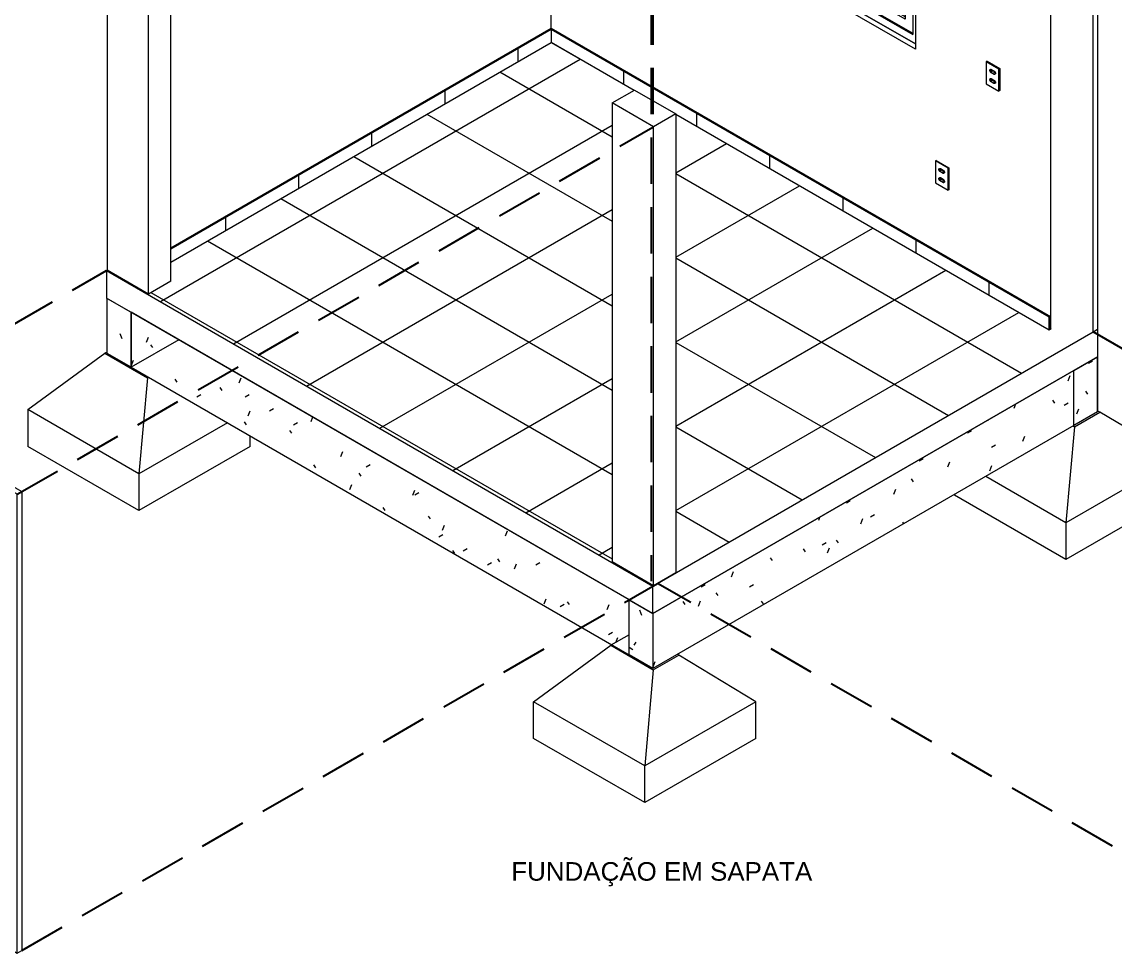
# Model space of a CAD drawing. Header units: inches. Extents: x -413 to -271, y -70 to 27.
# Drawn here: x -288.91 to -283.02, y -20.37 to -15.35 of the extents above; entities that cross this region are included whole.
import ezdxf

# ---------------------------------------------------------------- set-up
doc = ezdxf.new("R2010")
doc.units = ezdxf.units.IN
doc.header["$MEASUREMENT"] = 0
doc.linetypes.add('HIDDEN', pattern=[0.375, 0.25, -0.125])
doc.layers.add('AR-ALV-CRT', color=4, linetype='Continuous')
doc.layers.add('PROJECÃO', color=1, linetype='HIDDEN')
for name, color, linetype, lineweight in [('Dispositivos elétricos', 7, 'Continuous', 20), ('Fundações estruturais', 7, 'Continuous', 9), ('Janelas', 7, 'Continuous', 9), ('Padrão de superfície', 7, 'Continuous', 20), ('Paredes', 7, 'Continuous', 20), ('Pilares estruturais', 7, 'Continuous', 20), ('Pisos', 7, 'Continuous', 20), ('Quadro estrutural', 7, 'Continuous', 20)]:
    doc.layers.add(name, color=color, linetype=linetype, lineweight=lineweight)
doc.styles.add('Arial', font='ARIALUNI.ttf')

# ---------------------------------------------------------------- blocks, each defined once
blk = doc.blocks.new('viga - Viga concreto 15x30cm-2518533-ISOMÉTRICA')
at = {"layer": 'Quadro estrutural', "true_color": 0xc0c0c0}
h = blk.add_hatch(dxfattribs=at)
h.set_pattern_fill('FP_2', color=9, style=0, pattern_type=2)
h.set_pattern_definition([(330, (31543.71, 20819.48), (431.052, -124.434), [20.532, -352.771, -2364.247]), (330, (31543.71, 20819.48), (431.052, -124.434), [-373.302, 20.532, -352.771, -1990.945]), (330, (31543.71, 20819.48), (431.052, -124.434), [-746.604, 20.532, -726.073, -1244.341]), (330, (31543.71, 20819.48), (431.052, -124.434), [-1493.209, 20.532, -352.771, -871.039]), (330, (31543.71, 20819.48), (431.052, -124.434), [-1866.511, 20.532, -228.337, -622.17]), (330, (31543.71, 20819.48), (431.052, -124.434), [-2115.379, 20.532, -601.639]), (111.206, (31705.36, 20788.37), (-308.8514, 547.15144), [24.578, -422.296, -2830.205]), (111.206, (31705.36, 20788.37), (-308.8514, 547.15144), [-446.875, 24.578, -422.296, -2383.331]), (111.206, (31705.36, 20788.37), (-308.8514, 547.15144), [-893.749, 24.578, -869.171, -1489.582]), (111.206, (31705.36, 20788.37), (-308.8514, 547.15144), [-1787.498, 24.578, -422.296, -1042.707]), (111.206, (31705.36, 20788.37), (-308.8514, 547.15144), [-2234.373, 24.578, -273.338, -744.791]), (111.206, (31705.36, 20788.37), (-308.8514, 547.15144), [-2532.289, 24.578, -720.213]), (234.896, (31759.24, 21006.13), (-122.2017, -422.7165), [15.46, -265.631, -1780.244]), (234.896, (31759.24, 21006.13), (-122.2017, -422.7165), [-281.091, 15.46, -265.631, -1499.153]), (234.896, (31759.24, 21006.13), (-122.2017, -422.7165), [-562.182, 15.46, -546.722, -936.971]), (234.896, (31759.24, 21006.13), (-122.2017, -422.7165), [-1124.365, 15.46, -265.631, -655.879]), (234.896, (31759.24, 21006.13), (-122.2017, -422.7165), [-1405.456, 15.46, -171.934, -468.485]), (234.896, (31759.24, 21006.13), (-122.2017, -422.7165), [-1592.85, 15.46, -453.025])])
h.paths.add_polyline_path([(24516.4, 13612.7), (24516.4, 13857.6), (24410.4, 13918.9), (24410.4, 13673.9), (24450, 13651)])
h = blk.add_hatch(dxfattribs=at)
h.set_pattern_fill('FP_3', color=9, style=0, pattern_type=2)
h.set_pattern_definition([(30, (20599.07, 22614.98), (431.052, 373.302), [20.532, -352.771, -2364.247]), (30, (20599.07, 22614.98), (431.052, 373.302), [-373.302, 20.532, -352.771, -1990.945]), (30, (20599.07, 22614.98), (431.052, 373.302), [-746.604, 20.532, -726.073, -1244.341]), (30, (20599.07, 22614.98), (431.052, 373.302), [-1493.209, 20.532, -352.771, -871.039]), (30, (20599.07, 22614.98), (431.052, 373.302), [-1866.511, 20.532, -228.337, -622.17]), (30, (20599.07, 22614.98), (431.052, 373.302), [-2115.379, 20.532, -601.639]), (125.104, (20760.72, 22770.52), (-308.8519, 190.5196), [15.46, -265.631, -1780.244]), (125.104, (20760.72, 22770.52), (-308.8519, 190.5196), [-281.091, 15.46, -265.631, -1499.153]), (125.104, (20760.72, 22770.52), (-308.8519, 190.5196), [-562.182, 15.46, -546.722, -936.971]), (125.104, (20760.72, 22770.52), (-308.8519, 190.5196), [-1124.365, 15.46, -265.631, -655.879]), (125.104, (20760.72, 22770.52), (-308.8519, 190.5196), [-1405.456, 15.46, -171.934, -468.485]), (125.104, (20760.72, 22770.52), (-308.8519, 190.5196), [-1592.85, 15.46, -453.025]), (248.794, (20814.6, 23050.5), (-122.2006, -563.822), [24.578, -422.296, -2830.205]), (248.794, (20814.6, 23050.5), (-122.2006, -563.822), [-446.875, 24.578, -422.296, -2383.331]), (248.794, (20814.6, 23050.5), (-122.2006, -563.822), [-893.749, 24.578, -869.171, -1489.582]), (248.794, (20814.6, 23050.5), (-122.2006, -563.822), [-1787.498, 24.578, -422.296, -1042.707]), (248.794, (20814.6, 23050.5), (-122.2006, -563.822), [-2234.373, 24.578, -273.338, -744.791]), (248.794, (20814.6, 23050.5), (-122.2006, -563.822), [-2532.289, 24.578, -720.213])])
h.paths.add_polyline_path([(24516.4, 13612.7), (24728.6, 13735.1), (24516.4, 13857.6), (24516.4, 13651)])
at = {"layer": 'Quadro estrutural'}
for p, q in [((24410.4, 13918.9), (24516.4, 13857.6)), ((24410.4, 13673.9), (24410.4, 13918.9)), ((24516.4, 13612.7), (24516.4, 13857.6)), ((24728.6, 13735.1), (24516.4, 13612.7)), ((24516.4, 13612.7), (24410.4, 13673.9))]:
    blk.add_line(p, q, dxfattribs=at)
blk = doc.blocks.new('viga - Viga concreto 15x30cm-2512793-ISOMÉTRICA')
at = {"layer": 'Quadro estrutural'}
for p, q in [((28711, 13598), (28817.1, 13659.2)), ((28817.1, 13659.2), (28817.1, 13414.3)), ((28711, 13353), (28711, 13598)), ((28817.1, 13414.3), (28711, 13353))]:
    blk.add_line(p, q, dxfattribs=at)
blk = doc.blocks.new('viga - Viga concreto 15x30cm-2518534-ISOMÉTRICA')
at = {"layer": 'Quadro estrutural', "true_color": 0xc0c0c0}
h = blk.add_hatch(dxfattribs=at)
h.set_pattern_fill('FP_4', color=9, style=0, pattern_type=2)
h.set_pattern_definition([(30, (23910.42, 20128.6), (431.052, 373.302), [20.532, -352.771, -2364.247]), (30, (23910.42, 20128.6), (431.052, 373.302), [-373.302, 20.532, -352.771, -1990.945]), (30, (23910.42, 20128.6), (431.052, 373.302), [-746.604, 20.532, -726.073, -1244.341]), (30, (23910.42, 20128.6), (431.052, 373.302), [-1493.209, 20.532, -352.771, -871.039]), (30, (23910.42, 20128.6), (431.052, 373.302), [-1866.511, 20.532, -228.337, -622.17]), (30, (23910.42, 20128.6), (431.052, 373.302), [-2115.379, 20.532, -601.639]), (125.104, (24072.06, 20284.14), (-308.8519, 190.5196), [15.46, -265.631, -1780.244]), (125.104, (24072.06, 20284.14), (-308.8519, 190.5196), [-281.091, 15.46, -265.631, -1499.153]), (125.104, (24072.06, 20284.14), (-308.8519, 190.5196), [-562.182, 15.46, -546.722, -936.971]), (125.104, (24072.06, 20284.14), (-308.8519, 190.5196), [-1124.365, 15.46, -265.631, -655.879]), (125.104, (24072.06, 20284.14), (-308.8519, 190.5196), [-1405.456, 15.46, -171.934, -468.485]), (125.104, (24072.06, 20284.14), (-308.8519, 190.5196), [-1592.85, 15.46, -453.025]), (248.794, (24125.95, 20564.12), (-122.2006, -563.822), [24.578, -422.296, -2830.205]), (248.794, (24125.95, 20564.12), (-122.2006, -563.822), [-446.875, 24.578, -422.296, -2383.331]), (248.794, (24125.95, 20564.12), (-122.2006, -563.822), [-893.749, 24.578, -869.171, -1489.582]), (248.794, (24125.95, 20564.12), (-122.2006, -563.822), [-1787.498, 24.578, -422.296, -1042.707]), (248.794, (24125.95, 20564.12), (-122.2006, -563.822), [-2234.373, 24.578, -273.338, -744.791]), (248.794, (24125.95, 20564.12), (-122.2006, -563.822), [-2532.289, 24.578, -720.213])])
h.paths.add_polyline_path([(24516.4, 13612.7), (26732.5, 12333.2), (26732.5, 12578.2), (24516.4, 13857.6)])
h = blk.add_hatch(dxfattribs=at)
h.set_pattern_fill('FP_4', color=9, style=0, pattern_type=2)
h.set_pattern_definition([(30, (22921.21, 21274.29), (431.052, 373.302), [20.532, -352.771, -2364.247]), (30, (22921.21, 21274.29), (431.052, 373.302), [-373.302, 20.532, -352.771, -1990.945]), (30, (22921.21, 21274.29), (431.052, 373.302), [-746.604, 20.532, -726.073, -1244.341]), (30, (22921.21, 21274.29), (431.052, 373.302), [-1493.209, 20.532, -352.771, -871.039]), (30, (22921.21, 21274.29), (431.052, 373.302), [-1866.511, 20.532, -228.337, -622.17]), (30, (22921.21, 21274.29), (431.052, 373.302), [-2115.379, 20.532, -601.639]), (125.104, (23082.86, 21429.84), (-308.8519, 190.5196), [15.46, -265.631, -1780.244]), (125.104, (23082.86, 21429.84), (-308.8519, 190.5196), [-281.091, 15.46, -265.631, -1499.153]), (125.104, (23082.86, 21429.84), (-308.8519, 190.5196), [-562.182, 15.46, -546.722, -936.971]), (125.104, (23082.86, 21429.84), (-308.8519, 190.5196), [-1124.365, 15.46, -265.631, -655.879]), (125.104, (23082.86, 21429.84), (-308.8519, 190.5196), [-1405.456, 15.46, -171.934, -468.485]), (125.104, (23082.86, 21429.84), (-308.8519, 190.5196), [-1592.85, 15.46, -453.025]), (248.794, (23136.74, 21709.81), (-122.20064, -563.822), [24.578, -422.296, -2830.205]), (248.794, (23136.74, 21709.81), (-122.20064, -563.822), [-446.875, 24.578, -422.296, -2383.331]), (248.794, (23136.74, 21709.81), (-122.20064, -563.822), [-893.749, 24.578, -869.171, -1489.582]), (248.794, (23136.74, 21709.81), (-122.20064, -563.822), [-1787.498, 24.578, -422.296, -1042.707]), (248.794, (23136.74, 21709.81), (-122.20064, -563.822), [-2234.373, 24.578, -273.338, -744.791]), (248.794, (23136.74, 21709.81), (-122.20064, -563.822), [-2532.289, 24.578, -720.213])])
h.paths.add_polyline_path([(26838.6, 12272), (28817.1, 13414.3), (28817.1, 13659.2), (26838.6, 12516.9), (26838.6, 12353.6)])
h = blk.add_hatch(dxfattribs=at)
h.set_pattern_fill('FP_2', color=9, style=0, pattern_type=2)
h.set_pattern_definition([(330, (31543.71, 20819.48), (431.052, -124.434), [20.532, -352.771, -2364.247]), (330, (31543.71, 20819.48), (431.052, -124.434), [-373.302, 20.532, -352.771, -1990.945]), (330, (31543.71, 20819.48), (431.052, -124.434), [-746.604, 20.532, -726.073, -1244.341]), (330, (31543.71, 20819.48), (431.052, -124.434), [-1493.209, 20.532, -352.771, -871.039]), (330, (31543.71, 20819.48), (431.052, -124.434), [-1866.511, 20.532, -228.337, -622.17]), (330, (31543.71, 20819.48), (431.052, -124.434), [-2115.379, 20.532, -601.639]), (111.206, (31705.36, 20788.37), (-308.8514, 547.1514), [24.578, -422.296, -2830.205]), (111.206, (31705.36, 20788.37), (-308.8514, 547.1514), [-446.875, 24.578, -422.296, -2383.331]), (111.206, (31705.36, 20788.37), (-308.8514, 547.1514), [-893.749, 24.578, -869.171, -1489.582]), (111.206, (31705.36, 20788.37), (-308.8514, 547.1514), [-1787.498, 24.578, -422.296, -1042.707]), (111.206, (31705.36, 20788.37), (-308.8514, 547.1514), [-2234.373, 24.578, -273.338, -744.791]), (111.206, (31705.36, 20788.37), (-308.8514, 547.1514), [-2532.289, 24.578, -720.213]), (234.896, (31759.24, 21006.13), (-122.2017, -422.7165), [15.46, -265.631, -1780.244]), (234.896, (31759.24, 21006.13), (-122.2017, -422.7165), [-281.091, 15.46, -265.631, -1499.153]), (234.896, (31759.24, 21006.13), (-122.2017, -422.7165), [-562.182, 15.46, -546.722, -936.971]), (234.896, (31759.24, 21006.13), (-122.2017, -422.7165), [-1124.365, 15.46, -265.631, -655.879]), (234.896, (31759.24, 21006.13), (-122.2017, -422.7165), [-1405.456, 15.46, -171.934, -468.485]), (234.896, (31759.24, 21006.13), (-122.2017, -422.7165), [-1592.85, 15.46, -453.025])])
h.paths.add_polyline_path([(26838.6, 12272), (26838.6, 12516.9), (26732.5, 12578.2), (26732.5, 12333.2), (26796.2, 12296.5)])
at = {"layer": 'Quadro estrutural'}
for p, q in [((26838.6, 12516.9), (28817.1, 13659.2)), ((28817.1, 13414.3), (28817.1, 13659.2)), ((28817.1, 13414.3), (26838.6, 12272)), ((26732.5, 12578.2), (26838.6, 12516.9)), ((26732.5, 12333.2), (26732.5, 12578.2)), ((26838.6, 12516.9), (26838.6, 12272)), ((26838.6, 12272), (26732.5, 12333.2))]:
    blk.add_line(p, q, dxfattribs=at)
blk.add_lwpolyline([(26732.5, 12578.2), (24516.4, 13857.6), (24516.4, 13612.7), (26732.5, 12333.2), (26732.5, 12578.2)], dxfattribs=at)
blk = doc.blocks.new('Blocks_Janela de Correr 02 Folhas_F03351PT - Preto-2512377-ISOMÉTRICA')
at = {"layer": 'Janelas'}
for p, q in [((28006, 15867.4), (26965.9, 16468)), ((26965.9, 16468), (26965.9, 15651.5)), ((26997, 15669.4), (26997, 16414.1)), ((26997, 16414.1), (27995.4, 15837.6)), ((27028.8, 16395.7), (27028.8, 15687.8)), ((27067, 15709.8), (27067, 16366.3)), ((27067, 16366.3), (27480.6, 16127.5)), ((27076.2, 15715.1), (27076.2, 16361)), ((27083.2, 15719.2), (27083.2, 16356.9)), ((27480.6, 16134.8), (27480.6, 15394.3)), ((27518.8, 15416.3), (27518.8, 16072.8)), ((27518.8, 16072.8), (27960.8, 15817.6)), ((27528, 15421.6), (27528, 16067.5)), ((27535.1, 15425.7), (27535.1, 16063.4)), ((27960.8, 15817.6), (27960.8, 15161.2)), ((27995.4, 15837.6), (27995.4, 15093)), ((27067, 15709.8), (27076.2, 15715.1)), ((27076.2, 15715.1), (27083.2, 15719.2)), ((27480.6, 15481.6), (27076.2, 15715.1)), ((27083.2, 15719.2), (27480.6, 15489.8)), ((27000.5, 15671.5), (26997, 15669.4)), ((26997, 15669.4), (27995.4, 15093)), ((27995.6, 15097), (27000.5, 15671.5)), ((27007.6, 15667.4), (27009.7, 15668.6)), ((27019.6, 15682.5), (27009.7, 15676.8)), ((27009.7, 15676.8), (27480.6, 15404.9)), ((27009.7, 15668.6), (27009.7, 15676.8)), ((27009.7, 15668.6), (27480.6, 15396.7)), ((27480.6, 15416.3), (27019.6, 15682.5)), ((27026.7, 15678.4), (27035.9, 15683.7)), ((27028.8, 15687.8), (27480.6, 15426.9)), ((27480.6, 15471), (27067, 15709.8)), ((26965.9, 15651.5), (28006, 15050.9)), ((27518.8, 15416.3), (27528, 15421.6)), ((27528, 15421.6), (27535.1, 15425.7)), ((27960.8, 15171.8), (27528, 15421.6)), ((27535.1, 15425.7), (27960.8, 15179.9)), ((27480.6, 15394.3), (27995.6, 15097)), ((27960.8, 15161.2), (27518.8, 15416.3))]:
    blk.add_line(p, q, dxfattribs=at)
at = {"layer": 'Janelas', "color": 28, "true_color": 0x0d0d0d}
for p, q in [((27086.1, 15720.9), (27086.1, 16355.3)), ((27095.3, 16350), (27095.3, 15726.2)), ((27537.9, 15427.3), (27537.9, 16061.7)), ((27547.1, 15432.6), (27547.1, 16056.4)), ((27547.1, 16056.4), (27547.1, 15432.6)), ((27575.4, 16040.1), (27575.4, 15416.3)), ((27086.1, 15720.9), (27095.3, 15726.2)), ((27480.6, 15493.1), (27086.1, 15720.9)), ((27095.3, 15726.2), (27480.6, 15503.7)), ((27537.9, 15427.3), (27547.1, 15432.6)), ((27960.8, 15183.2), (27537.9, 15427.3)), ((27547.1, 15432.6), (27960.8, 15193.8))]:
    blk.add_line(p, q, dxfattribs=at)
blk = doc.blocks.new('Parede básica _ REV_CHAPISCO _ MASSA ÚNICA _ FUNDO SELADOR _ MASSA LÁTEX 2 DEMÃOS _ PINTURA LÁTEX DUAS DEMÃOS_ - ___-2511482-ISOMÉTRICA')
at = {"layer": 'Padrão de superfície', "true_color": 0xffffff}
h = blk.add_hatch(dxfattribs=at)
h.set_pattern_fill('FP_11', style=0, pattern_type=2)
h.set_pattern_definition([(30, (22066.32, 21767.867), (215.5262, 186.65168), [20.532, -166.119, 20.532, -1161.592]), (30, (22066.32, 21767.867), (215.5262, 186.65168), [-207.183, -166.119, 20.532, -352.771, -622.17]), (30, (22066.32, 21767.867), (215.5262, 186.65168), [-746.604, 20.532, -166.119, 20.532, -414.988]), (30, (22066.32, 21767.867), (215.5262, 186.65168), [-953.787, -103.902, 20.532, -290.554]), (125.104, (22147.14, 21845.64), (-154.42564, 95.2594), [15.46, -125.086, -890.122]), (125.104, (22147.14, 21845.64), (-154.42564, 95.2594), [-140.546, 15.46, -125.086, -749.577]), (125.104, (22147.14, 21845.64), (-154.42564, 95.2594), [-281.091, 15.46, -265.631, -468.485]), (125.104, (22147.14, 21845.64), (-154.42564, 95.2594), [-562.182, 15.46, -125.086, -327.94]), (125.104, (22147.14, 21845.64), (-154.42564, 95.2594), [-702.728, 15.46, -78.237, -234.243]), (125.104, (22147.14, 21845.64), (-154.42564, 95.2594), [-796.425, 15.46, -218.783]), (248.794, (22174.08, 21985.626), (-61.09985, -281.91118), [24.578, -198.859, -1415.103]), (248.794, (22174.08, 21985.626), (-61.09985, -281.91118), [-223.437, 24.578, -198.859, -1191.665]), (248.794, (22174.08, 21985.626), (-61.09985, -281.91118), [-446.875, 24.578, -422.296, -744.791]), (248.794, (22174.08, 21985.626), (-61.09985, -281.91118), [-893.749, 24.578, -198.859, -521.354]), (248.794, (22174.08, 21985.626), (-61.09985, -281.91118), [-1117.186, 24.578, -124.38, -372.395]), (248.794, (22174.08, 21985.626), (-61.09985, -281.91118), [-1266.145, 24.578, -347.817])])
h.paths.add_polyline_path([(23155.3, 13214.6), (23175.8, 13226.5), (23175.8, 13284.4), (23155.3, 13296.3), (23155.3, 13226.5)])
at = {"layer": 'Paredes'}
for p, q in [((21579.1, 14451.2), (21599.6, 14463)), ((24010.2, 13047.6), (21579.1, 14451.2)), ((21579.1, 14451.2), (21579.1, 12410)), ((21599.6, 14463), (21620.1, 14451.2)), ((21620.1, 14451.2), (24010.2, 13071.3)), ((23155.3, 13214.6), (23155.3, 13296.3)), ((23155.3, 13296.3), (23763.4, 12945.2)), ((23175.8, 13284.4), (23175.8, 13226.5)), ((24010.2, 13071.3), (24030.7, 13059.5)), ((24030.7, 13059.5), (24010.2, 13047.6)), ((24010.2, 11006.4), (24010.2, 13047.6)), ((24030.7, 13059.5), (24030.7, 11018.2)), ((23763.4, 12945.2), (23763.4, 11148.9)), ((21579.1, 12410), (23154.6, 11500.4)), ((23763.4, 11148.9), (24010.2, 11006.4)), ((24010.2, 11006.4), (24030.7, 11018.2))]:
    blk.add_line(p, q, dxfattribs=at)
blk = doc.blocks.new('Coluna_Estrutural_Retangular_eixo - 14 x 26-2513676-ISOMÉTRICA')
at = {"layer": 'Pilares estruturais'}
for p, q in [((24410.4, 16085.8), (24509.4, 16143)), ((24509.4, 16143), (24693.2, 16036.8)), ((24410.4, 16085.8), (24410.4, 14044.6)), ((24594.2, 15979.7), (24410.4, 16085.8)), ((24693.2, 16036.8), (24594.2, 15979.7)), ((24693.2, 13995.6), (24693.2, 16036.8)), ((24594.2, 13938.4), (24594.2, 15979.7)), ((24594.2, 13938.4), (24410.4, 14044.6)), ((24693.2, 13995.6), (24594.2, 13938.4))]:
    blk.add_line(p, q, dxfattribs=at)
blk = doc.blocks.new('Coluna_Estrutural_Retangular_eixo - 14 x 26-V1-ISOMÉTRICA')
at = {"layer": 'Pilares estruturais'}
for p, q in [((26657.6, 14788.4), (26756.6, 14845.6)), ((26756.6, 14845.6), (26940.4, 14739.4)), ((26657.6, 14788.4), (26657.6, 12747.2)), ((26841.4, 14682.3), (26657.6, 14788.4)), ((26940.4, 14739.4), (26841.4, 14682.3)), ((26940.4, 14739.4), (26940.4, 12698.2)), ((26841.4, 12641), (26841.4, 14682.3)), ((26841.4, 12641), (26657.6, 12747.2)), ((26940.4, 12698.2), (26841.4, 12641))]:
    blk.add_line(p, q, dxfattribs=at)
blk = doc.blocks.new('Coluna_Estrutural_Retangular_eixo - 14 x 26-V2-ISOMÉTRICA')
at = {"layer": 'Pilares estruturais'}
for p, q in [((26657.6, 14788.4), (26756.6, 14845.6)), ((26756.6, 14845.6), (26940.4, 14739.4)), ((26657.6, 14788.4), (26657.6, 12747.2)), ((26841.4, 14682.3), (26657.6, 14788.4)), ((26940.4, 14739.4), (26841.4, 14682.3)), ((26940.4, 14739.4), (26940.4, 12698.2)), ((26841.4, 12641), (26841.4, 14682.3)), ((26841.4, 12641), (26657.6, 12747.2)), ((26940.4, 12698.2), (26841.4, 12641))]:
    blk.add_line(p, q, dxfattribs=at)
blk = doc.blocks.new('CAIXA VERTICE V9 - Tomada 10A 2s-V8-ISOMÉTRICA')
at = {"layer": 'Dispositivos elétricos'}
for p, q in [((28098.6, 14532.9), (28095.1, 14530.8)), ((28151.7, 14498.2), (28095.1, 14530.8)), ((28095.1, 14530.8), (28095.1, 14432.8)), ((28098.6, 14532.9), (28155.2, 14500.2)), ((28110.9, 14494.8), (28114.9, 14497.1)), ((28117.4, 14496.9), (28129.3, 14490)), ((28151.7, 14498.2), (28155.2, 14500.2)), ((28151.7, 14400.2), (28151.7, 14498.2)), ((28155.2, 14500.2), (28155.2, 14402.2)), ((28114.9, 14484.4), (28110.9, 14491.4)), ((28110.9, 14454), (28114.9, 14456.3)), ((28114.9, 14443.6), (28110.9, 14450.5)), ((28112.3, 14492.2), (28116.4, 14485.2)), ((28112.3, 14451.4), (28116.4, 14444.4)), ((28129.3, 14474.9), (28117.4, 14481.8)), ((28117.4, 14456.1), (28129.3, 14449.2)), ((28118.3, 14492.9), (28118.1, 14492.6)), ((28118.3, 14452.1), (28118.1, 14451.8)), ((28118.9, 14482.6), (28130.8, 14475.7)), ((28120.9, 14490.6), (28120.9, 14491.1)), ((28120.9, 14449.8), (28120.9, 14450.2)), ((28131.8, 14487.4), (28135.9, 14480.4)), ((28135.9, 14477), (28131.8, 14474.7)), ((28132.6, 14485.5), (28132.2, 14485.5)), ((28095.1, 14432.8), (28151.7, 14400.2)), ((28129.3, 14434.1), (28117.4, 14441)), ((28118.9, 14441.8), (28130.8, 14434.9)), ((28131.8, 14446.6), (28135.9, 14439.6)), ((28135.9, 14436.2), (28131.8, 14433.8)), ((28132.6, 14444.6), (28132.2, 14444.7)), ((28155.2, 14402.2), (28151.7, 14400.2))]:
    blk.add_line(p, q, dxfattribs=at)
for points in [[(28114.9, 14497.1, 0), (28115.7, 14497.4, 0), (28116.5, 14497.3, 0), (28117.4, 14496.9, 0)], [(28110.9, 14491.4, 0), (28110.6, 14492.1, 0), (28110.4, 14492.8, 0), (28110.3, 14493.5, 0), (28110.4, 14494.1, 0), (28110.6, 14494.5, 0), (28110.9, 14494.8, 0)], [(28110.9, 14450.5, 0), (28110.6, 14451.2, 0), (28110.4, 14452, 0), (28110.3, 14452.6, 0), (28110.4, 14453.2, 0), (28110.6, 14453.7, 0), (28110.9, 14454, 0)], [(28112, 14495.3, 0), (28111.8, 14494.9, 0), (28111.7, 14494.3, 0), (28111.8, 14493.6, 0), (28112, 14492.9, 0), (28112.3, 14492.2, 0)], [(28112, 14454.5, 0), (28111.8, 14454, 0), (28111.7, 14453.5, 0), (28111.8, 14452.8, 0), (28112, 14452.1, 0), (28112.3, 14451.4, 0)], [(28117.4, 14481.8, 0), (28116.5, 14482.5, 0), (28115.7, 14483.4, 0), (28114.9, 14484.4, 0)], [(28114.9, 14456.3, 0), (28115.7, 14456.5, 0), (28116.5, 14456.5, 0), (28117.4, 14456.1, 0)], [(28116.4, 14485.2, 0), (28117.1, 14484.2, 0), (28117.9, 14483.3, 0), (28118.9, 14482.6, 0)], [(28116.7, 14491.4, 0), (28116.7, 14491.8, 0), (28116.9, 14492.1, 0), (28117.1, 14492.3, 0), (28117.4, 14492.4, 0), (28117.7, 14492.4, 0), (28118.1, 14492.2, 0), (28118.5, 14492, 0), (28118.8, 14491.6, 0), (28119.1, 14491.2, 0), (28119.3, 14490.7, 0), (28119.5, 14490.2, 0), (28119.5, 14489.8, 0)], [(28119.5, 14489.8, 0), (28119.5, 14489.4, 0), (28119.3, 14489.1, 0), (28119.1, 14488.9, 0), (28118.8, 14488.8, 0), (28118.5, 14488.8, 0), (28118.1, 14489, 0), (28117.7, 14489.2, 0), (28117.4, 14489.6, 0), (28117.1, 14490, 0), (28116.9, 14490.5, 0), (28116.7, 14491, 0), (28116.7, 14491.4, 0)], [(28116.7, 14450.6, 0), (28116.7, 14451, 0), (28116.9, 14451.3, 0), (28117.1, 14451.5, 0), (28117.4, 14451.6, 0), (28117.7, 14451.6, 0), (28118.1, 14451.4, 0), (28118.5, 14451.1, 0), (28118.8, 14450.8, 0), (28119.1, 14450.4, 0), (28119.3, 14449.9, 0), (28119.5, 14449.4, 0), (28119.5, 14449, 0)], [(28119.5, 14449, 0), (28119.5, 14448.6, 0), (28119.3, 14448.3, 0), (28119.1, 14448, 0), (28118.8, 14448, 0), (28118.5, 14448, 0), (28118.1, 14448.1, 0), (28117.7, 14448.4, 0), (28117.4, 14448.8, 0), (28117.1, 14449.2, 0), (28116.9, 14449.7, 0), (28116.7, 14450.1, 0), (28116.7, 14450.6, 0)], [(28118.1, 14492.2, 0), (28118.1, 14491.8, 0), (28118.3, 14491.3, 0), (28118.5, 14490.8, 0), (28118.8, 14490.4, 0), (28119.1, 14490.1, 0), (28119.5, 14489.8, 0), (28119.9, 14489.6, 0), (28120.2, 14489.6, 0), (28120.5, 14489.7, 0), (28120.7, 14489.9, 0), (28120.9, 14490.2, 0), (28120.9, 14490.6, 0)], [(28118.1, 14451.4, 0), (28118.1, 14451, 0), (28118.3, 14450.5, 0), (28118.5, 14450, 0), (28118.8, 14449.6, 0), (28119.1, 14449.2, 0), (28119.5, 14449, 0), (28119.9, 14448.8, 0), (28120.2, 14448.8, 0), (28120.5, 14448.9, 0), (28120.7, 14449.1, 0), (28120.9, 14449.4, 0), (28120.9, 14449.8, 0)], [(28123.4, 14490, 0), (28123.4, 14490.4, 0), (28123.6, 14490.7, 0), (28123.8, 14490.9, 0), (28124.1, 14491, 0), (28124.4, 14491, 0), (28124.8, 14490.8, 0), (28125.2, 14490.5, 0), (28125.5, 14490.2, 0), (28125.8, 14489.8, 0), (28126, 14489.3, 0), (28126.2, 14488.8, 0), (28126.2, 14488.4, 0)], [(28126.2, 14488.4, 0), (28126.2, 14488, 0), (28126, 14487.7, 0), (28125.8, 14487.4, 0), (28125.5, 14487.4, 0), (28125.2, 14487.4, 0), (28124.8, 14487.5, 0), (28124.4, 14487.8, 0), (28124.1, 14488.2, 0), (28123.8, 14488.6, 0), (28123.6, 14489.1, 0), (28123.4, 14489.5, 0), (28123.4, 14490, 0)], [(28123.4, 14449.2, 0), (28123.4, 14449.6, 0), (28123.6, 14449.9, 0), (28123.8, 14450.1, 0), (28124.1, 14450.2, 0), (28124.4, 14450.1, 0), (28124.8, 14450, 0), (28125.2, 14449.7, 0), (28125.5, 14449.4, 0), (28125.8, 14448.9, 0), (28126, 14448.5, 0), (28126.2, 14448, 0), (28126.2, 14447.5, 0)], [(28126.2, 14447.5, 0), (28126.2, 14447.1, 0), (28126, 14446.8, 0), (28125.8, 14446.6, 0), (28125.5, 14446.5, 0), (28125.2, 14446.6, 0), (28124.8, 14446.7, 0), (28124.4, 14447, 0), (28124.1, 14447.3, 0), (28123.8, 14447.8, 0), (28123.6, 14448.2, 0), (28123.4, 14448.7, 0), (28123.4, 14449.2, 0)], [(28124.8, 14490.8, 0), (28124.9, 14490.4, 0), (28125, 14489.9, 0), (28125.2, 14489.4, 0), (28125.5, 14489, 0), (28125.9, 14488.6, 0), (28126.2, 14488.4, 0), (28126.6, 14488.2, 0)], [(28124.8, 14450, 0), (28124.9, 14449.5, 0), (28125, 14449.1, 0), (28125.2, 14448.6, 0), (28125.5, 14448.2, 0), (28125.9, 14447.8, 0), (28126.2, 14447.5, 0), (28126.6, 14447.4, 0)], [(28127.6, 14489.6, 0), (28127.4, 14490.1, 0), (28127.2, 14490.6, 0)], [(28127.6, 14448.8, 0), (28127.4, 14449.3, 0), (28127.2, 14449.7, 0)], [(28129.3, 14490, 0), (28130.3, 14489.4, 0), (28131.1, 14488.5, 0), (28131.8, 14487.4, 0)], [(28131.8, 14474.7, 0), (28131.1, 14474.4, 0), (28130.3, 14474.5, 0), (28129.3, 14474.9, 0)], [(28129.3, 14449.2, 0), (28130.3, 14448.5, 0), (28131.1, 14447.6, 0), (28131.8, 14446.6, 0)], [(28130.1, 14483.7, 0), (28130.2, 14484.1, 0), (28130.3, 14484.4, 0), (28130.5, 14484.6, 0), (28130.8, 14484.7, 0), (28131.2, 14484.6, 0), (28131.5, 14484.5, 0), (28131.9, 14484.2, 0), (28132.2, 14483.9, 0), (28132.5, 14483.4, 0), (28132.7, 14483, 0), (28132.9, 14482.5, 0), (28132.9, 14482, 0)], [(28132.9, 14482, 0), (28132.9, 14481.6, 0), (28132.7, 14481.3, 0), (28132.5, 14481.1, 0), (28132.2, 14481, 0), (28131.9, 14481.1, 0), (28131.5, 14481.2, 0), (28131.2, 14481.5, 0), (28130.8, 14481.8, 0), (28130.5, 14482.3, 0), (28130.3, 14482.7, 0), (28130.2, 14483.2, 0), (28130.1, 14483.7, 0)], [(28130.8, 14475.7, 0), (28131.7, 14475.3, 0), (28132.5, 14475.3, 0)], [(28131.5, 14484.5, 0), (28131.6, 14484, 0), (28131.7, 14483.6, 0), (28131.9, 14483.1, 0), (28132.2, 14482.7, 0), (28132.6, 14482.3, 0), (28132.9, 14482, 0)], [(28133.9, 14481.9, 0), (28134.2, 14482.1, 0), (28134.3, 14482.5, 0)], [(28135.9, 14480.4, 0), (28136.2, 14479.7, 0), (28136.4, 14479, 0), (28136.5, 14478.4, 0), (28136.4, 14477.8, 0), (28136.2, 14477.3, 0), (28135.9, 14477, 0)], [(28117.4, 14441, 0), (28116.5, 14441.6, 0), (28115.7, 14442.5, 0), (28114.9, 14443.6, 0)], [(28116.4, 14444.4, 0), (28117.1, 14443.4, 0), (28117.9, 14442.5, 0), (28118.9, 14441.8, 0)], [(28131.8, 14433.8, 0), (28131.1, 14433.6, 0), (28130.3, 14433.7, 0), (28129.3, 14434.1, 0)], [(28130.1, 14442.8, 0), (28130.2, 14443.2, 0), (28130.3, 14443.5, 0), (28130.5, 14443.8, 0), (28130.8, 14443.8, 0), (28131.2, 14443.8, 0), (28131.5, 14443.7, 0), (28131.9, 14443.4, 0), (28132.2, 14443, 0), (28132.5, 14442.6, 0), (28132.7, 14442.1, 0), (28132.9, 14441.7, 0), (28132.9, 14441.2, 0)], [(28132.9, 14441.2, 0), (28132.9, 14440.8, 0), (28132.7, 14440.5, 0), (28132.5, 14440.3, 0), (28132.2, 14440.2, 0), (28131.9, 14440.2, 0), (28131.5, 14440.4, 0), (28131.2, 14440.7, 0), (28130.8, 14441, 0), (28130.5, 14441.4, 0), (28130.3, 14441.9, 0), (28130.2, 14442.4, 0), (28130.1, 14442.8, 0)], [(28130.8, 14434.9, 0), (28131.7, 14434.5, 0), (28132.5, 14434.4, 0)], [(28131.5, 14443.7, 0), (28131.6, 14443.2, 0), (28131.7, 14442.7, 0), (28131.9, 14442.3, 0), (28132.2, 14441.8, 0), (28132.6, 14441.5, 0), (28132.9, 14441.2, 0)], [(28133.9, 14441.1, 0), (28134.2, 14441.3, 0), (28134.3, 14441.6, 0)], [(28135.9, 14439.6, 0), (28136.2, 14438.9, 0), (28136.4, 14438.2, 0), (28136.5, 14437.5, 0), (28136.4, 14436.9, 0), (28136.2, 14436.5, 0), (28135.9, 14436.2, 0)]]:
    blk.add_polyline3d(points, dxfattribs=at)
blk = doc.blocks.new('CAIXA VERTICE V9 - Tomada 10A 2s-2516932-ISOMÉTRICA')
at = {"layer": 'Dispositivos elétricos'}
for p, q in [((28324.9, 14973.8), (28321.4, 14971.7)), ((28378, 14939.1), (28321.4, 14971.7)), ((28321.4, 14971.7), (28321.4, 14873.7)), ((28324.9, 14973.8), (28381.5, 14941.1)), ((28337.2, 14935.7), (28341.2, 14938.1)), ((28343.7, 14937.8), (28355.6, 14930.9)), ((28344.6, 14933.9), (28344.4, 14933.5)), ((28378, 14939.1), (28381.5, 14941.1)), ((28378, 14841.1), (28378, 14939.1)), ((28381.5, 14941.1), (28381.5, 14843.1)), ((28341.2, 14925.3), (28337.2, 14932.3)), ((28337.2, 14894.9), (28341.2, 14897.2)), ((28341.2, 14884.5), (28337.2, 14891.5)), ((28338.6, 14933.1), (28342.6, 14926.2)), ((28338.6, 14892.3), (28342.6, 14885.3)), ((28355.6, 14915.8), (28343.7, 14922.7)), ((28343.7, 14897), (28355.6, 14890.1)), ((28344.6, 14893), (28344.4, 14892.7)), ((28345.1, 14923.5), (28357, 14916.6)), ((28347.2, 14931.5), (28347.2, 14931.9)), ((28347.2, 14890.7), (28347.2, 14891.1)), ((28358.1, 14928.3), (28362.1, 14921.4)), ((28362.1, 14917.9), (28358.1, 14915.6)), ((28358.1, 14887.5), (28362.1, 14880.5)), ((28358.8, 14926.4), (28358.5, 14926.4)), ((28358.8, 14885.5), (28358.5, 14885.6)), ((28321.4, 14873.7), (28378, 14841.1)), ((28355.6, 14875), (28343.7, 14881.9)), ((28345.1, 14882.7), (28357, 14875.8)), ((28362.1, 14877.1), (28358.1, 14874.8)), ((28381.5, 14843.1), (28378, 14841.1))]:
    blk.add_line(p, q, dxfattribs=at)
for points in [[(28337.2, 14932.3, 0), (28336.9, 14933, 0), (28336.7, 14933.7, 0), (28336.6, 14934.4, 0), (28336.7, 14935, 0), (28336.9, 14935.4, 0), (28337.2, 14935.7, 0)], [(28338.3, 14936.2, 0), (28338.1, 14935.8, 0), (28338, 14935.2, 0), (28338.1, 14934.5, 0), (28338.3, 14933.8, 0), (28338.6, 14933.1, 0)], [(28341.2, 14938.1, 0), (28341.9, 14938.3, 0), (28342.8, 14938.2, 0), (28343.7, 14937.8, 0)], [(28342.9, 14932.3, 0), (28343, 14932.7, 0), (28343.1, 14933, 0), (28343.4, 14933.2, 0), (28343.7, 14933.3, 0), (28344, 14933.3, 0), (28344.4, 14933.1, 0), (28344.7, 14932.9, 0), (28345.1, 14932.5, 0), (28345.4, 14932.1, 0), (28345.6, 14931.6, 0), (28345.7, 14931.1, 0), (28345.8, 14930.7, 0)], [(28337.2, 14891.5, 0), (28336.9, 14892.2, 0), (28336.7, 14892.9, 0), (28336.6, 14893.5, 0), (28336.7, 14894.1, 0), (28336.9, 14894.6, 0), (28337.2, 14894.9, 0)], [(28338.3, 14895.4, 0), (28338.1, 14895, 0), (28338, 14894.4, 0), (28338.1, 14893.7, 0), (28338.3, 14893, 0), (28338.6, 14892.3, 0)], [(28343.7, 14922.7, 0), (28342.8, 14923.4, 0), (28341.9, 14924.3, 0), (28341.2, 14925.3, 0)], [(28341.2, 14897.2, 0), (28341.9, 14897.5, 0), (28342.8, 14897.4, 0), (28343.7, 14897, 0)], [(28342.6, 14926.2, 0), (28343.4, 14925.1, 0), (28344.2, 14924.2, 0), (28345.1, 14923.5, 0)], [(28342.6, 14885.3, 0), (28343.4, 14884.3, 0), (28344.2, 14883.4, 0), (28345.1, 14882.7, 0)], [(28345.8, 14930.7, 0), (28345.7, 14930.3, 0), (28345.6, 14930, 0), (28345.4, 14929.8, 0), (28345.1, 14929.7, 0), (28344.7, 14929.7, 0), (28344.4, 14929.9, 0), (28344, 14930.1, 0), (28343.7, 14930.5, 0), (28343.4, 14930.9, 0), (28343.1, 14931.4, 0), (28343, 14931.9, 0), (28342.9, 14932.3, 0)], [(28342.9, 14891.5, 0), (28343, 14891.9, 0), (28343.1, 14892.2, 0), (28343.4, 14892.4, 0), (28343.7, 14892.5, 0), (28344, 14892.5, 0), (28344.4, 14892.3, 0), (28344.7, 14892.1, 0), (28345.1, 14891.7, 0), (28345.4, 14891.3, 0), (28345.6, 14890.8, 0), (28345.7, 14890.3, 0), (28345.8, 14889.9, 0)], [(28345.8, 14889.9, 0), (28345.7, 14889.5, 0), (28345.6, 14889.2, 0), (28345.4, 14889, 0), (28345.1, 14888.9, 0), (28344.7, 14888.9, 0), (28344.4, 14889.1, 0), (28344, 14889.3, 0), (28343.7, 14889.7, 0), (28343.4, 14890.1, 0), (28343.1, 14890.6, 0), (28343, 14891.1, 0), (28342.9, 14891.5, 0)], [(28344.4, 14933.1, 0), (28344.4, 14932.7, 0), (28344.6, 14932.2, 0), (28344.8, 14931.7, 0), (28345.1, 14931.3, 0), (28345.4, 14931, 0), (28345.8, 14930.7, 0), (28346.1, 14930.5, 0), (28346.5, 14930.5, 0), (28346.8, 14930.6, 0), (28347, 14930.8, 0), (28347.1, 14931.1, 0), (28347.2, 14931.5, 0)], [(28344.4, 14892.3, 0), (28344.4, 14891.9, 0), (28344.6, 14891.4, 0), (28344.8, 14890.9, 0), (28345.1, 14890.5, 0), (28345.4, 14890.1, 0), (28345.8, 14889.9, 0), (28346.1, 14889.7, 0), (28346.5, 14889.7, 0), (28346.8, 14889.8, 0), (28347, 14890, 0), (28347.1, 14890.3, 0), (28347.2, 14890.7, 0)], [(28349.7, 14930.9, 0), (28349.7, 14931.3, 0), (28349.9, 14931.6, 0), (28350.1, 14931.8, 0), (28350.4, 14931.9, 0), (28350.7, 14931.9, 0), (28351.1, 14931.7, 0), (28351.4, 14931.4, 0), (28351.8, 14931.1, 0), (28352.1, 14930.7, 0), (28352.3, 14930.2, 0), (28352.4, 14929.7, 0), (28352.5, 14929.3, 0)], [(28352.5, 14929.3, 0), (28352.4, 14928.9, 0), (28352.3, 14928.6, 0), (28352.1, 14928.3, 0), (28351.8, 14928.3, 0), (28351.4, 14928.3, 0), (28351.1, 14928.4, 0), (28350.7, 14928.7, 0), (28350.4, 14929.1, 0), (28350.1, 14929.5, 0), (28349.9, 14930, 0), (28349.7, 14930.4, 0), (28349.7, 14930.9, 0)], [(28349.7, 14890.1, 0), (28349.7, 14890.5, 0), (28349.9, 14890.8, 0), (28350.1, 14891, 0), (28350.4, 14891.1, 0), (28350.7, 14891, 0), (28351.1, 14890.9, 0), (28351.4, 14890.6, 0), (28351.8, 14890.3, 0), (28352.1, 14889.8, 0), (28352.3, 14889.4, 0), (28352.4, 14888.9, 0), (28352.5, 14888.4, 0)], [(28352.5, 14888.4, 0), (28352.4, 14888, 0), (28352.3, 14887.7, 0), (28352.1, 14887.5, 0), (28351.8, 14887.4, 0), (28351.4, 14887.5, 0), (28351.1, 14887.6, 0), (28350.7, 14887.9, 0), (28350.4, 14888.3, 0), (28350.1, 14888.7, 0), (28349.9, 14889.1, 0), (28349.7, 14889.6, 0), (28349.7, 14890.1, 0)], [(28351.1, 14931.7, 0), (28351.1, 14931.3, 0), (28351.3, 14930.8, 0), (28351.5, 14930.3, 0), (28351.8, 14929.9, 0), (28352.1, 14929.5, 0), (28352.5, 14929.3, 0), (28352.9, 14929.1, 0)], [(28351.1, 14890.9, 0), (28351.1, 14890.4, 0), (28351.3, 14890, 0), (28351.5, 14889.5, 0), (28351.8, 14889.1, 0), (28352.1, 14888.7, 0), (28352.5, 14888.4, 0), (28352.9, 14888.3, 0)], [(28353.9, 14930.5, 0), (28353.7, 14931, 0), (28353.5, 14931.5, 0)], [(28353.9, 14889.7, 0), (28353.7, 14890.2, 0), (28353.5, 14890.7, 0)], [(28355.6, 14930.9, 0), (28356.5, 14930.3, 0), (28357.4, 14929.4, 0), (28358.1, 14928.3, 0)], [(28358.1, 14915.6, 0), (28357.4, 14915.4, 0), (28356.5, 14915.4, 0), (28355.6, 14915.8, 0)], [(28355.6, 14890.1, 0), (28356.5, 14889.4, 0), (28357.4, 14888.5, 0), (28358.1, 14887.5, 0)], [(28356.4, 14924.6, 0), (28356.4, 14925, 0), (28356.6, 14925.3, 0), (28356.8, 14925.5, 0), (28357.1, 14925.6, 0), (28357.4, 14925.5, 0), (28357.8, 14925.4, 0), (28358.2, 14925.1, 0), (28358.5, 14924.8, 0), (28358.8, 14924.3, 0), (28359, 14923.9, 0), (28359.2, 14923.4, 0), (28359.2, 14922.9, 0)], [(28359.2, 14922.9, 0), (28359.2, 14922.5, 0), (28359, 14922.2, 0), (28358.8, 14922, 0), (28358.5, 14921.9, 0), (28358.2, 14922, 0), (28357.8, 14922.1, 0), (28357.4, 14922.4, 0), (28357.1, 14922.7, 0), (28356.8, 14923.2, 0), (28356.6, 14923.6, 0), (28356.4, 14924.1, 0), (28356.4, 14924.6, 0)], [(28356.4, 14883.7, 0), (28356.4, 14884.1, 0), (28356.6, 14884.5, 0), (28356.8, 14884.7, 0), (28357.1, 14884.8, 0), (28357.4, 14884.7, 0), (28357.8, 14884.6, 0), (28358.2, 14884.3, 0), (28358.5, 14883.9, 0), (28358.8, 14883.5, 0), (28359, 14883, 0), (28359.2, 14882.6, 0), (28359.2, 14882.1, 0)], [(28357, 14916.6, 0), (28358, 14916.3, 0), (28358.8, 14916.2, 0)], [(28357.8, 14925.4, 0), (28357.8, 14924.9, 0), (28358, 14924.5, 0), (28358.2, 14924, 0), (28358.5, 14923.6, 0), (28358.8, 14923.2, 0), (28359.2, 14922.9, 0)], [(28357.8, 14884.6, 0), (28357.8, 14884.1, 0), (28358, 14883.6, 0), (28358.2, 14883.2, 0), (28358.5, 14882.7, 0), (28358.8, 14882.4, 0), (28359.2, 14882.1, 0)], [(28360.2, 14922.8, 0), (28360.4, 14923, 0), (28360.6, 14923.4, 0)], [(28362.1, 14921.4, 0), (28362.5, 14920.7, 0), (28362.7, 14919.9, 0), (28362.7, 14919.3, 0), (28362.7, 14918.7, 0), (28362.5, 14918.2, 0), (28362.1, 14917.9, 0)], [(28343.7, 14881.9, 0), (28342.8, 14882.5, 0), (28341.9, 14883.4, 0), (28341.2, 14884.5, 0)], [(28358.1, 14874.8, 0), (28357.4, 14874.5, 0), (28356.5, 14874.6, 0), (28355.6, 14875, 0)], [(28359.2, 14882.1, 0), (28359.2, 14881.7, 0), (28359, 14881.4, 0), (28358.8, 14881.2, 0), (28358.5, 14881.1, 0), (28358.2, 14881.1, 0), (28357.8, 14881.3, 0), (28357.4, 14881.6, 0), (28357.1, 14881.9, 0), (28356.8, 14882.4, 0), (28356.6, 14882.8, 0), (28356.4, 14883.3, 0), (28356.4, 14883.7, 0)], [(28357, 14875.8, 0), (28358, 14875.4, 0), (28358.8, 14875.3, 0)], [(28360.2, 14882, 0), (28360.4, 14882.2, 0), (28360.6, 14882.5, 0)], [(28362.1, 14880.5, 0), (28362.5, 14879.8, 0), (28362.7, 14879.1, 0), (28362.7, 14878.4, 0), (28362.7, 14877.8, 0), (28362.5, 14877.4, 0), (28362.1, 14877.1, 0)]]:
    blk.add_polyline3d(points, dxfattribs=at)
blk = doc.blocks.new('Rectangular_Sloping_Footing_6460 - 70X70-2524427-ISOMÉTRICA')
at = {"layer": 'Fundações estruturais'}
for p, q in [((24056.8, 13424.1), (24400.5, 13674.7)), ((24410.4, 13680.4), (24400.5, 13674.7)), ((24400.5, 13674.7), (24590, 13565.3)), ((24590, 13565.3), (24551.8, 13138.3)), ((24551.8, 13138.3), (24056.8, 13424.1)), ((24056.8, 13424.1), (24056.8, 13260.8)), ((24944.9, 13365.3), (24551.8, 13138.3)), ((25046.8, 13260.8), (25046.8, 13306.5)), ((24551.8, 12975), (24056.8, 13260.8)), ((25046.8, 13260.8), (24551.8, 12975)), ((24551.8, 13138.3), (24551.8, 12975))]:
    blk.add_line(p, q, dxfattribs=at)
blk = doc.blocks.new('Rectangular_Sloping_Footing_6460 - 70X70-V9-ISOMÉTRICA')
at = {"layer": 'Fundações estruturais'}
for p, q in [((28713.8, 13348.1), (28827, 13413.4)), ((28827, 13413.4), (28817.1, 13419.2)), ((29170.6, 13206.9), (28827, 13413.4)), ((28713.8, 13348.1), (28675.6, 12921.1)), ((28708.2, 13351.4), (28713.8, 13348.1)), ((29170.6, 13206.9), (28675.6, 12921.1)), ((29170.6, 13206.9), (29170.6, 13043.6)), ((28675.6, 12921.1), (28319.3, 13126.8)), ((28180.7, 13043.6), (28180.7, 13046.8)), ((28675.6, 12757.8), (28180.7, 13043.6)), ((29170.6, 13043.6), (28675.6, 12757.8)), ((28675.6, 12921.1), (28675.6, 12757.8))]:
    blk.add_line(p, q, dxfattribs=at)
blk = doc.blocks.new('Rectangular_Sloping_Footing_6460 - 70X70-2523894-ISOMÉTRICA')
at = {"layer": 'Fundações estruturais'}
for p, q in [((26732.5, 12423), (26650.5, 12375.7)), ((26306.8, 12125), (26650.5, 12375.7)), ((26650.5, 12375.7), (26840, 12266.3)), ((26840, 12266.3), (26953.1, 12331.6)), ((26953.1, 12331.6), (26947.5, 12334.8)), ((27296.8, 12125), (26953.1, 12331.6)), ((26840, 12266.3), (26801.8, 11839.2)), ((26801.8, 11839.2), (26306.8, 12125)), ((26306.8, 11961.7), (26306.8, 12125)), ((27296.8, 12125), (26801.8, 11839.2)), ((27296.8, 11961.7), (27296.8, 12125)), ((26801.8, 11675.9), (26306.8, 11961.7)), ((27296.8, 11961.7), (26801.8, 11675.9)), ((26801.8, 11675.9), (26801.8, 11839.2))]:
    blk.add_line(p, q, dxfattribs=at)

msp = doc.modelspace()

# ---------------------------------------------------------------- hatches: boundary and pattern name
at = {"layer": 'Padrão de superfície', "true_color": 0xbcbcbc}
h = msp.add_hatch(dxfattribs=at)
h.set_pattern_fill('FP_29', color=9, scale=0.001211, style=0, pattern_type=2)
h.set_pattern_definition([(30, (-288.2064, -16.69977), (-2e-07, 0.454944), []), (90, (-288.2064, -16.69977), (-0.39399, -0.22747), [])])
h.paths.add_polyline_path([(-288.1083, -16.6432), (-286.0579, -15.4593), (-286.0579, -15.3901), (-288.1083, -16.5739), (-288.1083, -16.6406)])
h = msp.add_hatch(dxfattribs=at)
h.set_pattern_fill('FP_30', color=9, scale=0.001211, style=0, pattern_type=2)
h.set_pattern_definition([(330, (-286.0613, -15.45733), (2e-07, 0.454944), []), (90, (-286.0613, -15.45733), (-0.393993, 0.22747), [])])
h.paths.add_polyline_path([(-283.3736, -17.0091), (-283.3736, -16.9399), (-286.0579, -15.3901), (-286.0579, -15.4593), (-285.6108, -15.7174), (-285.6091, -15.7165), (-285.3864, -15.845), (-285.3864, -15.847), (-283.3788, -17.0061)])
h = msp.add_hatch(dxfattribs=at)
h.set_pattern_fill('FP_1', color=9, scale=0.001211, style=0, pattern_type=2)
h.set_pattern_definition([(150, (-285.78378, -16.8469), (-0.393993, -0.22747), []), (210, (-285.78378, -16.8469), (0.393993, -0.22747), [])])
h.paths.add_polyline_path([(-285.5097, -18.3888), (-285.5063, -18.3868), (-285.729, -18.2582), (-285.729, -15.7857), (-285.6108, -15.7174), (-286.0579, -15.4593), (-288.1083, -16.6432), (-288.1083, -16.746), (-288.2282, -16.8152), (-288.4509, -16.6867), (-288.4544, -16.6886), (-285.5131, -18.3868)])
h.paths.add_polyline_path([(-285.3864, -18.3175), (-283.2365, -17.0763), (-283.3633, -17.0032), (-283.3736, -17.0091), (-285.3864, -15.847), (-285.3864, -17.3419)])
h = msp.add_hatch(dxfattribs=at)
h.set_pattern_fill('FP_31', color=9, scale=0.001211, style=0, pattern_type=2)
h.set_pattern_definition([(30, (-283.37014, -17.0071), (-2e-07, 0.45494), []), (90, (-283.37014, -17.0071), (-0.394, -0.22747), [])])
h.paths.add_polyline_path([(-283.3736, -17.0091), (-283.3667, -17.0051), (-283.3667, -16.9359), (-283.3736, -16.9399), (-283.3736, -17.0051)])

# ---------------------------------------------------------------- linework, layer by layer
at = {"layer": 'Paredes'}
for p, q in [((-286.0579, -15.3822), (-286.0579, -12.9789)), ((-284.0956, -14.4085), (-284.0956, -15.4964)), ((-283.3667, -14.5326), (-283.3667, -17.0051)), ((-283.138, -17.0195), (-283.138, -14.547)), ((-283.1132, -14.5326), (-283.1132, -17.0051)), ((-284.0956, -15.4964), (-285.3804, -14.7546)), ((-284.0956, -15.4677), (-285.3555, -14.7403)), ((-288.1083, -16.566), (-286.0579, -15.3822)), ((-286.0579, -15.3901), (-288.1083, -16.5739)), ((-286.0579, -15.3822), (-283.3667, -16.9359)), ((-283.3736, -16.9399), (-286.0579, -15.3901)), ((-286.0579, -15.3901), (-286.0579, -15.4593)), ((-288.1083, -16.6432), (-286.0579, -15.4593)), ((-286.0579, -15.4593), (-285.6108, -15.7174)), ((-285.3864, -15.847), (-283.3736, -17.0091)), ((-283.3736, -16.9399), (-283.3667, -16.9359)), ((-283.3736, -17.0091), (-283.3736, -16.9399)), ((-283.3633, -17.0032), (-283.3736, -17.0091)), ((-283.138, -17.0195), (-283.1132, -17.0051))]:
    msp.add_line(p, q, dxfattribs=at)
at = {"layer": 'Pisos'}
for p, q in [((-288.4509, -16.6867), (-288.4544, -16.6886)), ((-288.4544, -16.6886), (-285.5097, -18.3888)), ((-288.4544, -16.6886), (-288.4544, -16.837)), ((-285.5097, -18.5371), (-288.4544, -16.837)), ((-285.5097, -18.3888), (-283.138, -17.0195)), ((-283.1132, -17.0051), (-283.1132, -17.1535)), ((-283.1132, -17.1535), (-285.5097, -18.5371)), ((-285.5097, -18.5371), (-285.5097, -18.3888))]:
    msp.add_line(p, q, dxfattribs=at)
at = {"layer": 'PROJECÃO'}
for p, q in [((-285.5186, -8.4719), (-285.5186, -18.362)), ((-285.5186, -8.4719), (-285.5097, -15.9162)), ((-288.9357, -17.8943), (-285.5097, -15.9162)), ((-289.6124, -17.3572), (-288.4544, -16.6886)), ((-281.98, -17.688), (-283.138, -17.0195)), ((-288.9109, -20.3524), (-285.4849, -18.3744)), ((-282.0588, -20.3524), (-285.4849, -18.3744))]:
    msp.add_line(p, q, dxfattribs=at)

# ---------------------------------------------------------------- block references
at = {"layer": 'Dispositivos elétricos', "xscale": 0.001211283034581, "yscale": 0.001211283034581, "zscale": 0.001211283034581}
for name in ['CAIXA VERTICE V9 - Tomada 10A 2s-2516932-ISOMÉTRICA', 'CAIXA VERTICE V9 - Tomada 10A 2s-V8-ISOMÉTRICA']:
    msp.add_blockref(name, (-318.0188, -33.6986), dxfattribs=at)
at = {"layer": 'Fundações estruturais', "xscale": 0.001211283034581, "yscale": 0.001211283034581, "zscale": 0.001211283034581}
for name in ['Rectangular_Sloping_Footing_6460 - 70X70-2524427-ISOMÉTRICA', 'Rectangular_Sloping_Footing_6460 - 70X70-V9-ISOMÉTRICA', 'Rectangular_Sloping_Footing_6460 - 70X70-2523894-ISOMÉTRICA']:
    msp.add_blockref(name, (-318.0188, -33.6986), dxfattribs=at)
at = {"layer": 'Janelas', "xscale": 0.001211283034581, "yscale": 0.001211283034581, "zscale": 0.001211283034581}
msp.add_blockref('Blocks_Janela de Correr 02 Folhas_F03351PT - Preto-2512377-ISOMÉTRICA', (-318.0188, -33.6986), dxfattribs=at)
at = {"layer": 'Paredes', "xscale": 0.001211283034581, "yscale": 0.001211283034581, "zscale": 0.001211283034581}
msp.add_blockref('Parede básica _ REV_CHAPISCO _ MASSA ÚNICA _ FUNDO SELADOR _ MASSA LÁTEX 2 DEMÃOS _ PINTURA LÁTEX DUAS DEMÃOS_ - ___-2511482-ISOMÉTRICA', (-318.0188, -33.6986), dxfattribs=at)
at = {"layer": 'Pilares estruturais', "xscale": 0.001211283034581, "yscale": 0.001211283034581, "zscale": 0.001211283034581}
for name in ['Coluna_Estrutural_Retangular_eixo - 14 x 26-2513676-ISOMÉTRICA', 'Coluna_Estrutural_Retangular_eixo - 14 x 26-V1-ISOMÉTRICA', 'Coluna_Estrutural_Retangular_eixo - 14 x 26-V2-ISOMÉTRICA']:
    msp.add_blockref(name, (-318.0188, -33.6986), dxfattribs=at)
at = {"layer": 'Quadro estrutural', "xscale": 0.001211283034581, "yscale": 0.001211283034581, "zscale": 0.001211283034581}
for name in ['viga - Viga concreto 15x30cm-2518533-ISOMÉTRICA', 'viga - Viga concreto 15x30cm-2518534-ISOMÉTRICA', 'viga - Viga concreto 15x30cm-2512793-ISOMÉTRICA']:
    msp.add_blockref(name, (-318.0188, -33.6986), dxfattribs=at)

# ---------------------------------------------------------------- texts
at = {"layer": 'AR-ALV-CRT', "color": 2, "insert": (-285.462, -19.8764), "char_height": 0.1, "attachment_point": 2, "style": 'Arial'}
msp.add_mtext_dynamic_manual_height_columns('FUNDAÇÃO EM SAPATA', width=2.746554, gutter_width=0.35, heights=[0.8017], dxfattribs=at)

doc.saveas('drawing.dxf')
